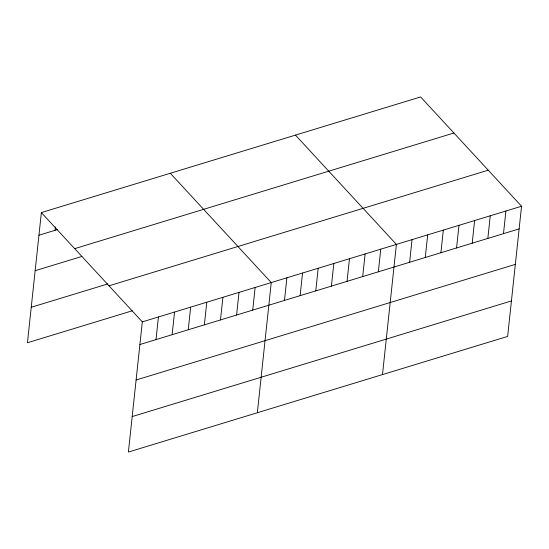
<?xml version="1.0" encoding="UTF-8"?>
<svg xmlns="http://www.w3.org/2000/svg" width="549" height="549" viewBox="0 0 549 549"><rect width="100%" height="100%" fill="white"/><g stroke="black" fill="none" stroke-linecap="round" stroke-linejoin="round"><path stroke-width="0.82" d="M41.36 212.58L142.315 321.879L128.397 452.053L507.64 336.42L521.55 206.246L420.603 96.947L41.36 212.58L27.45 342.754L132.213 310.809M55.058 230.306L55.415 226.95M156.012 339.605L158.428 316.965M172.125 334.691L174.548 312.052M188.245 329.777L190.661 307.138M204.365 324.864L206.781 302.224M220.478 319.95L222.901 297.304M236.598 315.03L239.014 292.391M252.718 310.116L255.134 287.477M257.344 412.738L271.254 282.563L170.3 173.264M284.478 300.433L286.894 277.794M300.118 295.664L302.54 273.025M315.764 290.895L318.18 268.255M331.404 286.125L333.826 263.486M347.05 281.356L349.473 258.716M362.697 276.586L365.112 253.947M378.336 271.817L380.759 249.177M382.488 374.576L396.399 244.408L295.451 135.109M409.623 262.278L412.045 239.638M425.269 257.508L427.692 234.869M440.916 252.739L443.331 230.1M456.555 247.97L458.978 225.323M472.202 243.193L474.617 220.554M487.841 238.424L490.264 215.784M503.488 233.654L505.904 211.015M38.945 235.219L57.48 229.571M74.678 248.649L453.913 133.016M35.15 270.705L81.89 256.452M31.245 307.268L107.803 283.922M108.997 285.809L488.239 170.176M142.315 321.879L521.55 206.246M139.892 344.518L519.128 228.885M136.097 380.004L515.339 264.371M132.192 416.567L511.428 300.934"/></g></svg>
